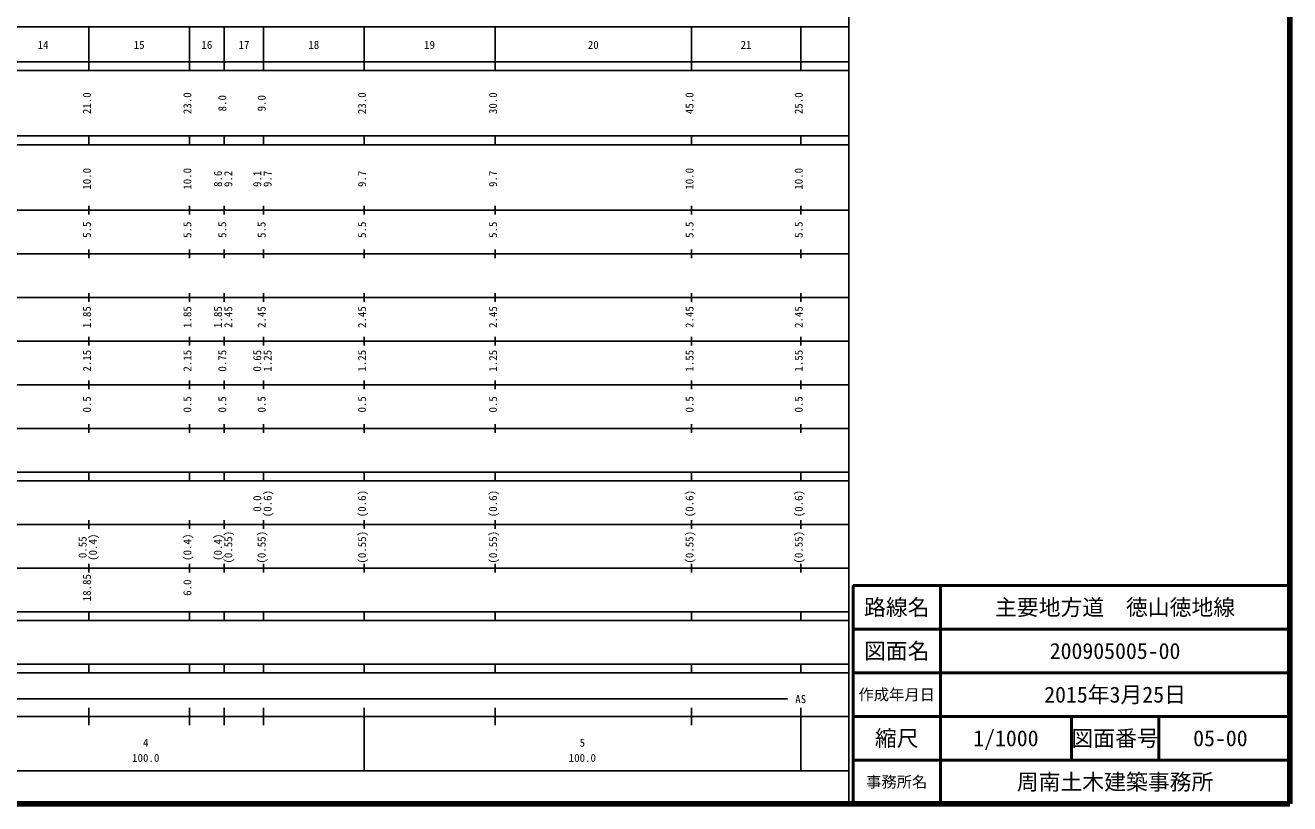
# Model space of a CAD drawing. Units: millimetres on the paper, enlarged 1000 times. Extents: x 40000 to 680000, y 20000 to 380000.
# Drawn here: x 390420 to 680000, y 20000 to 198357 of the extents above; entities that cross this region are included whole.
import ezdxf
from ezdxf.enums import TextEntityAlignment as Align

# ---------------------------------------------------------------- set-up
doc = ezdxf.new("R2010")
doc.units = ezdxf.units.MM
doc.header["$LTSCALE"] = 1000
for name, color, linetype, lineweight in [('M-TTL', 2, 'Continuous', 140), ('M-TTL-BAND', 7, 'Continuous', 25), ('M-TTL-FRAM', 2, 'Continuous', 50), ('M-TTL-LINE', 7, 'Continuous', 50)]:
    doc.layers.add(name, color=color, linetype=linetype, lineweight=lineweight)
doc.layers.add('M-TTL-TXT', color=7, linetype='Continuous')
doc.styles.add('ＭＳ ゴシック', font='')
doc.styles.get('ＭＳ ゴシック').set_extended_font_data('MS Gothic')

msp = doc.modelspace()

# ---------------------------------------------------------------- linework, layer by layer
at = {"layer": 'M-TTL'}
for p, q in [((680000, 20000), (680000, 380000)), ((40000, 20000), (680000, 20000))]:
    msp.add_line(p, q, dxfattribs=at)
at = {"layer": 'M-TTL-BAND'}
for p, q in [((579000, 20000), (579000, 370000)), ((68000, 198000), (579000, 198000)), ((405000, 188000), (405000, 198000)), ((428000, 188000), (428000, 198000)), ((436000, 188000), (436000, 198000)), ((445000, 188000), (445000, 198000)), ((468000, 188000), (468000, 198000)), ((498000, 188000), (498000, 198000)), ((543000, 188000), (543000, 198000)), ((568000, 188000), (568000, 198000)), ((40000, 190000), (579000, 190000)), ((40000, 188000), (579000, 188000)), ((40000, 173000), (579000, 173000)), ((40000, 171000), (579000, 171000)), ((405000, 171000), (405000, 173000)), ((428000, 171000), (428000, 173000)), ((436000, 171000), (436000, 173000)), ((445000, 171000), (445000, 173000)), ((468000, 171000), (468000, 173000)), ((498000, 171000), (498000, 173000)), ((543000, 171000), (543000, 173000)), ((568000, 171000), (568000, 173000)), ((405000, 155000), (405000, 157000)), ((428000, 155000), (428000, 157000)), ((436000, 155000), (436000, 157000)), ((445000, 155000), (445000, 157000)), ((468000, 155000), (468000, 157000)), ((498000, 155000), (498000, 157000)), ((543000, 155000), (543000, 157000)), ((568000, 155000), (568000, 157000)), ((40000, 156000), (579000, 156000)), ((46000, 146000), (579000, 146000)), ((405000, 145000), (405000, 147000)), ((428000, 145000), (428000, 147000)), ((436000, 145000), (436000, 147000)), ((445000, 145000), (445000, 147000)), ((468000, 145000), (468000, 147000)), ((498000, 145000), (498000, 147000)), ((543000, 145000), (543000, 147000)), ((568000, 145000), (568000, 147000)), ((405000, 135000), (405000, 137000)), ((428000, 135000), (428000, 137000)), ((436000, 135000), (436000, 137000)), ((445000, 135000), (445000, 137000)), ((468000, 135000), (468000, 137000)), ((498000, 135000), (498000, 137000)), ((543000, 135000), (543000, 137000)), ((568000, 135000), (568000, 137000)), ((52000, 136000), (579000, 136000)), ((46000, 126000), (579000, 126000)), ((405000, 125000), (405000, 127000)), ((428000, 125000), (428000, 127000)), ((436000, 125000), (436000, 127000)), ((445000, 125000), (445000, 127000)), ((468000, 125000), (468000, 127000)), ((498000, 125000), (498000, 127000)), ((543000, 125000), (543000, 127000)), ((568000, 125000), (568000, 127000)), ((52000, 116000), (579000, 116000)), ((405000, 115000), (405000, 117000)), ((428000, 115000), (428000, 117000)), ((436000, 115000), (436000, 117000)), ((445000, 115000), (445000, 117000)), ((468000, 115000), (468000, 117000)), ((498000, 115000), (498000, 117000)), ((543000, 115000), (543000, 117000)), ((568000, 115000), (568000, 117000)), ((46000, 106000), (579000, 106000)), ((405000, 105000), (405000, 107000)), ((428000, 105000), (428000, 107000)), ((436000, 105000), (436000, 107000)), ((445000, 105000), (445000, 107000)), ((468000, 105000), (468000, 107000)), ((498000, 105000), (498000, 107000)), ((543000, 105000), (543000, 107000)), ((568000, 105000), (568000, 107000)), ((40000, 96000), (579000, 96000)), ((405000, 94000), (405000, 96000)), ((428000, 94000), (428000, 96000)), ((436000, 94000), (436000, 96000)), ((445000, 94000), (445000, 96000)), ((468000, 94000), (468000, 96000)), ((498000, 94000), (498000, 96000)), ((543000, 94000), (543000, 96000)), ((568000, 94000), (568000, 96000)), ((40000, 94000), (579000, 94000)), ((49000, 84000), (579000, 84000)), ((405000, 83000), (405000, 85000)), ((428000, 83000), (428000, 85000)), ((436000, 83000), (436000, 85000)), ((445000, 83000), (445000, 85000)), ((468000, 83000), (468000, 85000)), ((498000, 83000), (498000, 85000)), ((543000, 83000), (543000, 85000)), ((568000, 83000), (568000, 85000)), ((40000, 74000), (579000, 74000)), ((405000, 73000), (405000, 75000)), ((428000, 73000), (428000, 75000)), ((436000, 73000), (436000, 75000)), ((445000, 73000), (445000, 75000)), ((468000, 73000), (468000, 75000)), ((498000, 73000), (498000, 75000)), ((543000, 73000), (543000, 75000)), ((568000, 73000), (568000, 75000)), ((40000, 64000), (579000, 64000)), ((405000, 62000), (405000, 64000)), ((428000, 62000), (428000, 64000)), ((436000, 62000), (436000, 64000)), ((445000, 62000), (445000, 64000)), ((468000, 62000), (468000, 64000)), ((498000, 62000), (498000, 64000)), ((543000, 62000), (543000, 64000)), ((568000, 62000), (568000, 64000)), ((40000, 62000), (579000, 62000)), ((40000, 52000), (579000, 52000)), ((40000, 50000), (579000, 50000)), ((405000, 50000), (405000, 52000)), ((428000, 50000), (428000, 52000)), ((436000, 50000), (436000, 52000)), ((445000, 50000), (445000, 52000)), ((468000, 50000), (468000, 52000)), ((498000, 50000), (498000, 52000)), ((543000, 50000), (543000, 52000)), ((568000, 50000), (568000, 52000)), ((71000, 44000), (565000, 44000)), ((405000, 38000), (405000, 42000)), ((428000, 38000), (428000, 42000)), ((436000, 38000), (436000, 42000)), ((445000, 38000), (445000, 42000)), ((468000, 27500), (468000, 42000)), ((498000, 38000), (498000, 42000)), ((543000, 38000), (543000, 42000)), ((568000, 27500), (568000, 42000)), ((40000, 40000), (579000, 40000)), ((68000, 27500), (579000, 27500))]:
    msp.add_line(p, q, dxfattribs=at)
at = {"layer": 'M-TTL-FRAM'}
for p, q in [((680000, 70000), (580000, 70000)), ((580000, 70000), (580000, 20000))]:
    msp.add_line(p, q, dxfattribs=at)
at = {"layer": 'M-TTL-LINE'}
for p, q in [((600000, 70000), (600000, 20000)), ((680000, 60000), (580000, 60000)), ((680000, 50000), (580000, 50000)), ((680000, 40000), (580000, 40000)), ((630000, 40000), (630000, 30000)), ((650000, 40000), (650000, 30000)), ((680000, 30000), (580000, 30000))]:
    msp.add_line(p, q, dxfattribs=at)

# ---------------------------------------------------------------- texts
at = {"layer": 'M-TTL-BAND', "style": 'ＭＳ ゴシック'}
for s, p in [('14', (394500, 192405)), ('15', (416500, 192405)), ('16', (432000, 192405)), ('17', (440500, 192405)), ('18', (456500, 192405)), ('19', (483000, 192405)), ('20', (520500, 192405)), ('21', (555500, 192405)), ('AS', (568000, 42500)), ('4', (418000, 32523)), ('5', (518000, 32523)), ('100.0', (418000, 29033)), ('100.0', (518000, 29033))]:
    msp.add_text(s, height=1833, dxfattribs=at).set_placement(p, align=Align.BOTTOM_CENTER)
for s, p in [('21.0', (406000, 180500)), ('23.0', (429000, 180500)), ('23.0', (469000, 180500)), ('30.0', (499000, 180500)), ('45.0', (544000, 180500)), ('25.0', (569000, 180500)), ('8.0', (437000, 180500)), ('9.0', (446000, 180500)), ('10.0', (406000, 163174)), ('10.0', (429000, 163174)), ('10.0', (544000, 163174)), ('10.0', (569000, 163174)), ('8.6', (436000, 163174)), ('9.2', (438370, 163174)), ('9.1', (445000, 163174)), ('9.7', (447370, 163174)), ('9.7', (469000, 163174)), ('9.7', (499000, 163174)), ('5.5', (406000, 151500)), ('5.5', (429000, 151500)), ('5.5', (437000, 151500)), ('5.5', (446000, 151500)), ('5.5', (469000, 151500)), ('5.5', (499000, 151500)), ('5.5', (544000, 151500)), ('5.5', (569000, 151500)), ('1.85', (406000, 131500)), ('1.85', (429000, 131500)), ('1.85', (436000, 131500)), ('2.45', (438370, 131500)), ('2.45', (446000, 131500)), ('2.45', (469000, 131500)), ('2.45', (499000, 131500)), ('2.45', (544000, 131500)), ('2.45', (569000, 131500)), ('2.15', (406000, 121500)), ('2.15', (429000, 121500)), ('0.75', (437000, 121500)), ('0.65', (445000, 121500)), ('1.25', (447370, 121500)), ('1.25', (469000, 121500)), ('1.25', (499000, 121500)), ('1.55', (544000, 121500)), ('1.55', (569000, 121500)), ('0.5', (406000, 111500)), ('0.5', (429000, 111500)), ('0.5', (437000, 111500)), ('0.5', (446000, 111500)), ('0.5', (469000, 111500)), ('0.5', (499000, 111500)), ('0.5', (544000, 111500)), ('0.5', (569000, 111500)), ('0.0', (445000, 88764)), ('(0.6)', (447370, 88764)), ('(0.6)', (469000, 88764)), ('(0.6)', (499000, 88764)), ('(0.6)', (544000, 88764)), ('(0.6)', (569000, 88764)), ('0.55', (405000, 78764)), ('(0.4)', (407370, 78764)), ('(0.4)', (429000, 78764)), ('(0.4)', (436000, 78764)), ('(0.55)', (438370, 78764)), ('(0.55)', (446000, 78764)), ('(0.55)', (469000, 78764)), ('(0.55)', (499000, 78764)), ('(0.55)', (544000, 78764)), ('(0.55)', (569000, 78764)), ('18.85', (406000, 69500)), ('6.0', (429000, 69500))]:
    msp.add_text(s, height=1833, rotation=90, dxfattribs=at).set_placement(p, align=Align.BOTTOM_CENTER)
at = {"layer": 'M-TTL-TXT', "style": 'ＭＳ ゴシック'}
for s, height, p in [('路線名', 3666, (590000, 65000)), ('路線名', 3666, (590000, 65000)), ('主要地方道\u3000徳山徳地線', 3666, (640000, 65000)), ('図面名', 3666, (590000, 55000)), ('図面名', 3666, (590000, 55000)), ('200905005-00', 3666, (640000, 55000)), ('作成年月日', 2566, (590000, 45000)), ('作成年月日', 2566, (590000, 45000)), ('2015年3月25日', 3666, (640000, 45000)), ('縮尺', 3666, (590000, 35000)), ('縮尺', 3666, (590000, 35000)), ('1/1000', 3666, (615000, 35000)), ('図面番号', 3666, (640000, 35000)), ('図面番号', 3666, (640000, 35000)), ('05-00', 3666, (664125, 35000)), ('事務所名', 2566, (590000, 25000)), ('事務所名', 2566, (590000, 25000)), ('周南土木建築事務所', 3666, (640000, 25000))]:
    msp.add_text(s, height=height, dxfattribs=at).set_placement(p, align=Align.MIDDLE_CENTER)

doc.saveas('drawing.dxf')
